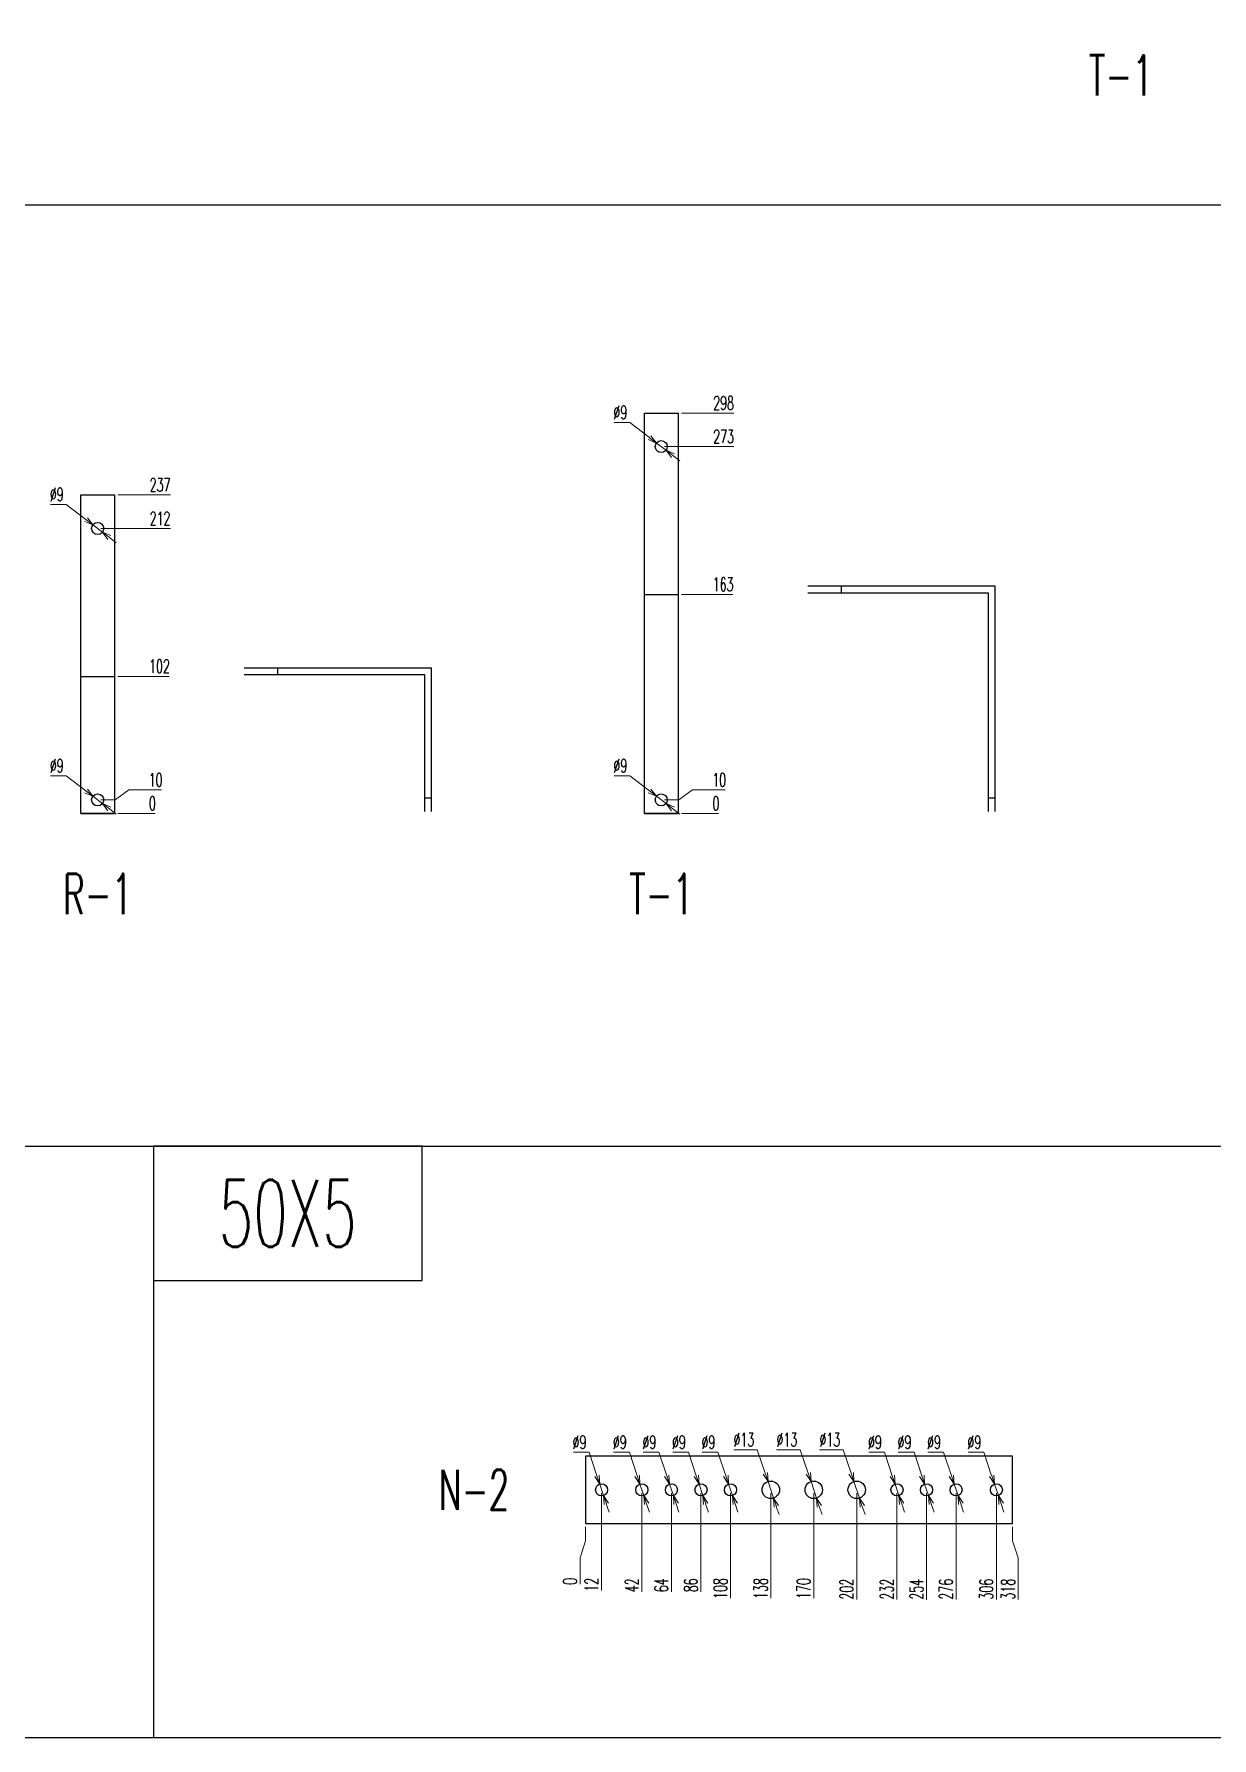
# Model space of a CAD drawing. Header units: millimetres. Extents: x -33730 to 17150, y -76829 to -27437.
# Drawn here: x -6613 to -5736, y -30463 to -29194 of the extents above; entities that cross this region are included whole.
import ezdxf
from ezdxf.enums import TextEntityAlignment as Align

# ---------------------------------------------------------------- set-up
doc = ezdxf.new("R2010")
doc.units = ezdxf.units.MM
doc.header["$LTSCALE"] = 3
doc.layers.add('@.TEXT', color=7, linetype='Continuous')
doc.layers.add('@.VISIBLE', color=7, linetype='Continuous')
doc.styles.add('Ann_w01', font='romans.shx', dxfattribs={"width": 0.6, "bigfont": 'chineset.shx'})
doc.styles.add('Arial', font='arial.ttf')
doc.dimstyles.new('Dim 01_SC05', dxfattribs={"dimscale": 5, "dimtxt": 2, "dimasz": 1.3, "dimexe": 0.5, "dimexo": 0.5, "dimgap": 0.5, "dimtad": 1, "dimtoh": 1, "dimdec": 1, "dimzin": 12, "dimdsep": 46, "dimtxsty": 'Ann_w01', "dimblk": 'OPEN30', "dimcen": 1.5, "dimclrd": 6, "dimclre": 6, "dimclrt": 3, "dimadec": 1, "dimazin": 3, "dimtm": 1e-09, "dimtfac": 1, "dimtdec": 1, "dimtmove": 0, "dimatfit": 3, "dimldrblk": 'OPEN30', "dimfxl": 1, "dimtolj": 1, "dimlwd": 20, "dimlwe": 20, "dimarcsym": 0})

# ---------------------------------------------------------------- blocks, each defined once
blk = doc.blocks.new('KHUNG BAN VE (Made by Tung)')
at = {"layer": '@.VISIBLE', "color": 8}
blk.add_lwpolyline([(0, 0), (297, 0), (297, 210), (0, 210)], close=True, dxfattribs=at)
at = {"layer": '@.TEXT', "color": 1, "style": 'Arial'}
for tag, height, p in [('DESIGNER_NAME', 2, (38, 15.5)), ('PROJECT_CODE', 2, (258.5, 15.5)), ('SCALE', 2, (289, 15.5)), ('APPROVED_NAME', 2, (38, 10.5)), ('CUSTOMER_NAME', 2, (258.5, 10.5)), ('PAGE', 2, (289, 10.5)), ('DRAWING_NAME', 4, (173, 8)), ('TOTAL', 2, (289, 5.5))]:
    blk.add_attdef(tag, text='', height=height, dxfattribs=at).set_placement(p, align=Align.MIDDLE_CENTER)
blk = doc.blocks.new('*D359')
at = {"layer": '@.VISIBLE', "color": 6, "lineweight": 20, "transparency": 16777216}
blk.add_line((-6551, -29774.4), (-6523.2, -29774.4), dxfattribs=at)
at = {"layer": 'Defpoints', "color": 0, "transparency": 16777216}
for p in [(-6566, -29774.4), (-6553.5, -29774.4), (-6529.7, -29774.4)]:
    blk.add_point(p, dxfattribs=at)
at = {"layer": '@.VISIBLE', "color": 3, "transparency": 16777216, "insert": (-6525.2, -29766.9), "char_height": 10, "attachment_point": 5, "style": 'Ann_w01'}
blk.add_mtext('\\A1;0', dxfattribs=at)
blk = doc.blocks.new('_Open30')
at = {"color": 0, "linetype": 'ByBlock', "lineweight": -2}
for p, q in [((-1, 0.27), (0, 0)), ((0, 0), (-1, -0.27)), ((0, 0), (-1, 0))]:
    blk.add_line(p, q, dxfattribs=at)
blk = doc.blocks.new('*D360')
at = {"layer": '@.VISIBLE', "color": 6, "lineweight": 20, "transparency": 16777216}
for p, q in [((-6563.5, -29764.4), (-6553, -29764.4)), ((-6553, -29764.4), (-6542.7, -29757)), ((-6542.7, -29757), (-6518.3, -29757))]:
    blk.add_line(p, q, dxfattribs=at)
at = {"layer": 'Defpoints', "color": 0, "transparency": 16777216}
for p in [(-6566, -29764.4), (-6529.7, -29757), (-6566, -29774.4)]:
    blk.add_point(p, dxfattribs=at)
at = {"layer": '@.VISIBLE', "color": 3, "transparency": 16777216, "insert": (-6522.8, -29749.5), "char_height": 10, "attachment_point": 5, "style": 'Ann_w01'}
blk.add_mtext('\\A1;10', dxfattribs=at)
blk = doc.blocks.new('*D361')
at = {"layer": '@.VISIBLE', "color": 6, "lineweight": 20, "transparency": 16777216}
blk.add_line((-6551, -29672.4), (-6512.6, -29672.4), dxfattribs=at)
at = {"layer": 'Defpoints', "color": 0, "transparency": 16777216}
for p in [(-6553.5, -29672.4), (-6529.7, -29672.4), (-6566, -29774.4)]:
    blk.add_point(p, dxfattribs=at)
at = {"layer": '@.VISIBLE', "color": 3, "transparency": 16777216, "insert": (-6519.9, -29664.9), "char_height": 10, "attachment_point": 5, "style": 'Ann_w01'}
blk.add_mtext('\\A1;102', dxfattribs=at)
blk = doc.blocks.new('*D362')
at = {"layer": '@.VISIBLE', "color": 6, "lineweight": 20, "transparency": 16777216}
blk.add_line((-6563.5, -29562.4), (-6511.8, -29562.4), dxfattribs=at)
at = {"layer": 'Defpoints', "color": 0, "transparency": 16777216}
for p in [(-6566, -29562.4), (-6529.7, -29562.4), (-6566, -29774.4)]:
    blk.add_point(p, dxfattribs=at)
at = {"layer": '@.VISIBLE', "color": 3, "transparency": 16777216, "insert": (-6519.5, -29554.9), "char_height": 10, "attachment_point": 5, "style": 'Ann_w01'}
blk.add_mtext('\\A1;212', dxfattribs=at)
blk = doc.blocks.new('*D363')
at = {"layer": '@.VISIBLE', "color": 6, "lineweight": 20, "transparency": 16777216}
blk.add_line((-6551, -29537.4), (-6511.8, -29537.4), dxfattribs=at)
at = {"layer": 'Defpoints', "color": 0, "transparency": 16777216}
for p in [(-6553.5, -29537.4), (-6529.7, -29537.4), (-6566, -29774.4)]:
    blk.add_point(p, dxfattribs=at)
at = {"layer": '@.VISIBLE', "color": 3, "transparency": 16777216, "insert": (-6519.5, -29529.9), "char_height": 10, "attachment_point": 5, "style": 'Ann_w01'}
blk.add_mtext('\\A1;237', dxfattribs=at)
blk = doc.blocks.new('*D364')
at = {"layer": '@.VISIBLE', "color": 6, "lineweight": 20, "transparency": 16777216}
for p, q in [((-6601, -29746.4), (-6589.4, -29746.4)), ((-6589.4, -29746.4), (-6574.7, -29757.7)), ((-6562.4, -29767.1), (-6569.5, -29761.7)), ((-6557.2, -29771.1), (-6552.1, -29775))]:
    blk.add_line(p, q, dxfattribs=at)
at = {"layer": 'Defpoints', "color": 0, "transparency": 16777216}
for p in [(-6569.5, -29761.7), (-6562.4, -29767.1)]:
    blk.add_point(p, dxfattribs=at)
at = {"layer": '@.VISIBLE', "color": 6, "lineweight": 20, "transparency": 16777216, "xscale": 6.5, "yscale": 6.5, "zscale": 6.5}
for p, rotation in [((-6569.5, -29761.7), 322.5227353005909), ((-6562.4, -29767.1), 142.5227353005909)]:
    blk.add_blockref('_Open30', p, dxfattribs=dict(at, rotation=rotation))
at = {"layer": '@.VISIBLE', "color": 3, "transparency": 16777216, "insert": (-6596.4, -29738.9), "char_height": 10, "attachment_point": 5, "style": 'Ann_w01'}
blk.add_mtext('\\A1;∅9', dxfattribs=at)
blk = doc.blocks.new('*D365')
at = {"layer": '@.VISIBLE', "color": 6, "lineweight": 20, "transparency": 16777216}
for p, q in [((-6601, -29544.4), (-6589.4, -29544.4)), ((-6589.4, -29544.4), (-6574.7, -29555.7)), ((-6562.4, -29565.1), (-6569.5, -29559.7)), ((-6557.2, -29569.1), (-6552.1, -29573))]:
    blk.add_line(p, q, dxfattribs=at)
at = {"layer": 'Defpoints', "color": 0, "transparency": 16777216}
for p in [(-6569.5, -29559.7), (-6562.4, -29565.1)]:
    blk.add_point(p, dxfattribs=at)
at = {"layer": '@.VISIBLE', "color": 6, "lineweight": 20, "transparency": 16777216, "xscale": 6.5, "yscale": 6.5, "zscale": 6.5}
for p, rotation in [((-6569.5, -29559.7), 322.5227353005654), ((-6562.4, -29565.1), 142.5227353005654)]:
    blk.add_blockref('_Open30', p, dxfattribs=dict(at, rotation=rotation))
at = {"layer": '@.VISIBLE', "color": 3, "transparency": 16777216, "insert": (-6596.4, -29536.9), "char_height": 10, "attachment_point": 5, "style": 'Ann_w01'}
blk.add_mtext('\\A1;∅9', dxfattribs=at)
blk = doc.blocks.new('*D374')
at = {"layer": '@.VISIBLE', "color": 6, "lineweight": 20, "transparency": 16777216}
blk.add_line((-6131.2, -29774.4), (-6103.5, -29774.4), dxfattribs=at)
at = {"layer": 'Defpoints', "color": 0, "transparency": 16777216}
for p in [(-6146.2, -29774.4), (-6133.7, -29774.4), (-6110, -29774.4)]:
    blk.add_point(p, dxfattribs=at)
at = {"layer": '@.VISIBLE', "color": 3, "transparency": 16777216, "insert": (-6105.5, -29766.9), "char_height": 10, "attachment_point": 5, "style": 'Ann_w01'}
blk.add_mtext('\\A1;0', dxfattribs=at)
blk = doc.blocks.new('*D375')
at = {"layer": '@.VISIBLE', "color": 6, "lineweight": 20, "transparency": 16777216}
for p, q in [((-6143.7, -29764.4), (-6133.2, -29764.4)), ((-6133.2, -29764.4), (-6123, -29757)), ((-6123, -29757), (-6098.6, -29757))]:
    blk.add_line(p, q, dxfattribs=at)
at = {"layer": 'Defpoints', "color": 0, "transparency": 16777216}
for p in [(-6146.2, -29764.4), (-6110, -29757), (-6146.2, -29774.4)]:
    blk.add_point(p, dxfattribs=at)
at = {"layer": '@.VISIBLE', "color": 3, "transparency": 16777216, "insert": (-6103.1, -29749.5), "char_height": 10, "attachment_point": 5, "style": 'Ann_w01'}
blk.add_mtext('\\A1;10', dxfattribs=at)
blk = doc.blocks.new('*D376')
at = {"layer": '@.VISIBLE', "color": 6, "lineweight": 20, "transparency": 16777216}
blk.add_line((-6131.2, -29611.4), (-6092.9, -29611.4), dxfattribs=at)
at = {"layer": 'Defpoints', "color": 0, "transparency": 16777216}
for p in [(-6133.7, -29611.4), (-6110, -29611.4), (-6146.2, -29774.4)]:
    blk.add_point(p, dxfattribs=at)
at = {"layer": '@.VISIBLE', "color": 3, "transparency": 16777216, "insert": (-6100.2, -29603.9), "char_height": 10, "attachment_point": 5, "style": 'Ann_w01'}
blk.add_mtext('\\A1;163', dxfattribs=at)
blk = doc.blocks.new('*D367')
at = {"layer": '@.VISIBLE', "color": 6, "lineweight": 20, "transparency": 16777216}
blk.add_line((-6143.7, -29501.4), (-6092.1, -29501.4), dxfattribs=at)
at = {"layer": 'Defpoints', "color": 0, "transparency": 16777216}
for p in [(-6146.2, -29501.4), (-6110, -29501.4), (-6146.2, -29774.4)]:
    blk.add_point(p, dxfattribs=at)
at = {"layer": '@.VISIBLE', "color": 3, "transparency": 16777216, "insert": (-6099.8, -29493.9), "char_height": 10, "attachment_point": 5, "style": 'Ann_w01'}
blk.add_mtext('\\A1;273', dxfattribs=at)
blk = doc.blocks.new('*D368')
at = {"layer": '@.VISIBLE', "color": 6, "lineweight": 20, "transparency": 16777216}
blk.add_line((-6131.2, -29476.4), (-6092.1, -29476.4), dxfattribs=at)
at = {"layer": 'Defpoints', "color": 0, "transparency": 16777216}
for p in [(-6133.7, -29476.4), (-6110, -29476.4), (-6146.2, -29774.4)]:
    blk.add_point(p, dxfattribs=at)
at = {"layer": '@.VISIBLE', "color": 3, "transparency": 16777216, "insert": (-6099.8, -29468.9), "char_height": 10, "attachment_point": 5, "style": 'Ann_w01'}
blk.add_mtext('\\A1;298', dxfattribs=at)
blk = doc.blocks.new('*D369')
at = {"layer": '@.VISIBLE', "color": 6, "lineweight": 20, "transparency": 16777216}
for p, q in [((-6181.3, -29746.4), (-6169.6, -29746.4)), ((-6169.6, -29746.4), (-6155, -29757.7)), ((-6142.7, -29767.1), (-6149.8, -29761.7)), ((-6137.5, -29771.1), (-6132.4, -29775))]:
    blk.add_line(p, q, dxfattribs=at)
at = {"layer": 'Defpoints', "color": 0, "transparency": 16777216}
for p in [(-6149.8, -29761.7), (-6142.7, -29767.1)]:
    blk.add_point(p, dxfattribs=at)
at = {"layer": '@.VISIBLE', "color": 6, "lineweight": 20, "transparency": 16777216, "xscale": 6.5, "yscale": 6.5, "zscale": 6.5}
for p, rotation in [((-6149.8, -29761.7), 322.5227353004836), ((-6142.7, -29767.1), 142.5227353004836)]:
    blk.add_blockref('_Open30', p, dxfattribs=dict(at, rotation=rotation))
at = {"layer": '@.VISIBLE', "color": 3, "transparency": 16777216, "insert": (-6176.7, -29738.9), "char_height": 10, "attachment_point": 5, "style": 'Ann_w01'}
blk.add_mtext('\\A1;∅9', dxfattribs=at)
blk = doc.blocks.new('*D370')
at = {"layer": '@.VISIBLE', "color": 6, "lineweight": 20, "transparency": 16777216}
for p, q in [((-6181.3, -29483.4), (-6169.6, -29483.4)), ((-6169.6, -29483.4), (-6155, -29494.7)), ((-6142.7, -29504.1), (-6149.8, -29498.7)), ((-6137.5, -29508.1), (-6132.4, -29512))]:
    blk.add_line(p, q, dxfattribs=at)
at = {"layer": 'Defpoints', "color": 0, "transparency": 16777216}
for p in [(-6149.8, -29498.7), (-6142.7, -29504.1)]:
    blk.add_point(p, dxfattribs=at)
at = {"layer": '@.VISIBLE', "color": 6, "lineweight": 20, "transparency": 16777216, "xscale": 6.5, "yscale": 6.5, "zscale": 6.5}
for p, rotation in [((-6149.8, -29498.7), 322.5227353004848), ((-6142.7, -29504.1), 142.5227353004849)]:
    blk.add_blockref('_Open30', p, dxfattribs=dict(at, rotation=rotation))
at = {"layer": '@.VISIBLE', "color": 3, "transparency": 16777216, "insert": (-6176.7, -29475.9), "char_height": 10, "attachment_point": 5, "style": 'Ann_w01'}
blk.add_mtext('\\A1;∅9', dxfattribs=at)
blk = doc.blocks.new('*D2125')
at = {"layer": '@.VISIBLE', "color": 6, "lineweight": 20, "transparency": 16777216}
for p, q in [((-6202.7, -30305.5), (-6202.7, -30316)), ((-6202.7, -30316), (-6206.7, -30328.6)), ((-6206.7, -30328.6), (-6206.7, -30348.1))]:
    blk.add_line(p, q, dxfattribs=at)
at = {"layer": 'Defpoints', "color": 0, "transparency": 16777216}
for p in [(-6202.7, -30278), (-6202.7, -30303), (-6206.7, -30341.6)]:
    blk.add_point(p, dxfattribs=at)
at = {"layer": '@.VISIBLE', "color": 3, "transparency": 16777216, "insert": (-6214.2, -30346.1), "char_height": 10, "attachment_point": 5, "rotation": 90, "style": 'Ann_w01'}
blk.add_mtext('\\A1;0', dxfattribs=at)
blk = doc.blocks.new('*D2126')
at = {"layer": '@.VISIBLE', "color": 6, "lineweight": 20, "transparency": 16777216}
blk.add_line((-6190.7, -30280.5), (-6190.7, -30353), dxfattribs=at)
at = {"layer": 'Defpoints', "color": 0, "transparency": 16777216}
for p in [(-6202.7, -30278), (-6190.7, -30278), (-6190.7, -30341.6)]:
    blk.add_point(p, dxfattribs=at)
at = {"layer": '@.VISIBLE', "color": 3, "transparency": 16777216, "insert": (-6198.2, -30348.6), "char_height": 10, "attachment_point": 5, "rotation": 90, "style": 'Ann_w01'}
blk.add_mtext('\\A1;12', dxfattribs=at)
blk = doc.blocks.new('*D2127')
at = {"layer": '@.VISIBLE', "color": 6, "lineweight": 20, "transparency": 16777216}
blk.add_line((-6160.7, -30280.5), (-6160.7, -30353.9), dxfattribs=at)
at = {"layer": 'Defpoints', "color": 0, "transparency": 16777216}
for p in [(-6202.7, -30278), (-6160.7, -30278), (-6160.7, -30341.6)]:
    blk.add_point(p, dxfattribs=at)
at = {"layer": '@.VISIBLE', "color": 3, "transparency": 16777216, "insert": (-6168.2, -30349), "char_height": 10, "attachment_point": 5, "rotation": 90, "style": 'Ann_w01'}
blk.add_mtext('\\A1;42', dxfattribs=at)
blk = doc.blocks.new('*D2128')
at = {"layer": '@.VISIBLE', "color": 6, "lineweight": 20, "transparency": 16777216}
blk.add_line((-6138.7, -30280.5), (-6138.7, -30353.9), dxfattribs=at)
at = {"layer": 'Defpoints', "color": 0, "transparency": 16777216}
for p in [(-6202.7, -30278), (-6138.7, -30278), (-6138.7, -30341.6)]:
    blk.add_point(p, dxfattribs=at)
at = {"layer": '@.VISIBLE', "color": 3, "transparency": 16777216, "insert": (-6146.2, -30349), "char_height": 10, "attachment_point": 5, "rotation": 90, "style": 'Ann_w01'}
blk.add_mtext('\\A1;64', dxfattribs=at)
blk = doc.blocks.new('*D2129')
at = {"layer": '@.VISIBLE', "color": 6, "lineweight": 20, "transparency": 16777216}
blk.add_line((-6116.7, -30280.5), (-6116.7, -30353.9), dxfattribs=at)
at = {"layer": 'Defpoints', "color": 0, "transparency": 16777216}
for p in [(-6202.7, -30278), (-6116.7, -30278), (-6116.7, -30341.6)]:
    blk.add_point(p, dxfattribs=at)
at = {"layer": '@.VISIBLE', "color": 3, "transparency": 16777216, "insert": (-6124.2, -30349), "char_height": 10, "attachment_point": 5, "rotation": 90, "style": 'Ann_w01'}
blk.add_mtext('\\A1;86', dxfattribs=at)
blk = doc.blocks.new('*D2130')
at = {"layer": '@.VISIBLE', "color": 6, "lineweight": 20, "transparency": 16777216}
blk.add_line((-6094.7, -30280.5), (-6094.7, -30358.7), dxfattribs=at)
at = {"layer": 'Defpoints', "color": 0, "transparency": 16777216}
for p in [(-6202.7, -30278), (-6094.7, -30278), (-6094.7, -30341.6)]:
    blk.add_point(p, dxfattribs=at)
at = {"layer": '@.VISIBLE', "color": 3, "transparency": 16777216, "insert": (-6102.2, -30351.4), "char_height": 10, "attachment_point": 5, "rotation": 90, "style": 'Ann_w01'}
blk.add_mtext('\\A1;108', dxfattribs=at)
blk = doc.blocks.new('*D2131')
at = {"layer": '@.VISIBLE', "color": 6, "lineweight": 20, "transparency": 16777216}
blk.add_line((-6064.7, -30280.5), (-6064.7, -30358.7), dxfattribs=at)
at = {"layer": 'Defpoints', "color": 0, "transparency": 16777216}
for p in [(-6202.7, -30278), (-6064.7, -30278), (-6064.7, -30341.6)]:
    blk.add_point(p, dxfattribs=at)
at = {"layer": '@.VISIBLE', "color": 3, "transparency": 16777216, "insert": (-6072.2, -30351.4), "char_height": 10, "attachment_point": 5, "rotation": 90, "style": 'Ann_w01'}
blk.add_mtext('\\A1;138', dxfattribs=at)
blk = doc.blocks.new('*D2132')
at = {"layer": '@.VISIBLE', "color": 6, "lineweight": 20, "transparency": 16777216}
blk.add_line((-6032.7, -30280.5), (-6032.7, -30358.7), dxfattribs=at)
at = {"layer": 'Defpoints', "color": 0, "transparency": 16777216}
for p in [(-6202.7, -30278), (-6032.7, -30278), (-6032.7, -30341.6)]:
    blk.add_point(p, dxfattribs=at)
at = {"layer": '@.VISIBLE', "color": 3, "transparency": 16777216, "insert": (-6040.2, -30351.4), "char_height": 10, "attachment_point": 5, "rotation": 90, "style": 'Ann_w01'}
blk.add_mtext('\\A1;170', dxfattribs=at)
blk = doc.blocks.new('*D2133')
at = {"layer": '@.VISIBLE', "color": 6, "lineweight": 20, "transparency": 16777216}
blk.add_line((-6000.7, -30280.5), (-6000.7, -30359.6), dxfattribs=at)
at = {"layer": 'Defpoints', "color": 0, "transparency": 16777216}
for p in [(-6202.7, -30278), (-6000.7, -30278), (-6000.7, -30341.6)]:
    blk.add_point(p, dxfattribs=at)
at = {"layer": '@.VISIBLE', "color": 3, "transparency": 16777216, "insert": (-6008.2, -30351.9), "char_height": 10, "attachment_point": 5, "rotation": 90, "style": 'Ann_w01'}
blk.add_mtext('\\A1;202', dxfattribs=at)
blk = doc.blocks.new('*D2134')
at = {"layer": '@.VISIBLE', "color": 6, "lineweight": 20, "transparency": 16777216}
blk.add_line((-5970.7, -30280.5), (-5970.7, -30359.6), dxfattribs=at)
at = {"layer": 'Defpoints', "color": 0, "transparency": 16777216}
for p in [(-6202.7, -30278), (-5970.7, -30278), (-5970.7, -30341.6)]:
    blk.add_point(p, dxfattribs=at)
at = {"layer": '@.VISIBLE', "color": 3, "transparency": 16777216, "insert": (-5978.2, -30351.9), "char_height": 10, "attachment_point": 5, "rotation": 90, "style": 'Ann_w01'}
blk.add_mtext('\\A1;232', dxfattribs=at)
blk = doc.blocks.new('*D2135')
at = {"layer": '@.VISIBLE', "color": 6, "lineweight": 20, "transparency": 16777216}
blk.add_line((-5948.7, -30280.5), (-5948.7, -30359.9), dxfattribs=at)
at = {"layer": 'Defpoints', "color": 0, "transparency": 16777216}
for p in [(-6202.7, -30278), (-5948.7, -30278), (-5948.7, -30341.6)]:
    blk.add_point(p, dxfattribs=at)
at = {"layer": '@.VISIBLE', "color": 3, "transparency": 16777216, "insert": (-5956.2, -30352), "char_height": 10, "attachment_point": 5, "rotation": 90, "style": 'Ann_w01'}
blk.add_mtext('\\A1;254', dxfattribs=at)
blk = doc.blocks.new('*D2136')
at = {"layer": '@.VISIBLE', "color": 6, "lineweight": 20, "transparency": 16777216}
blk.add_line((-5926.7, -30280.5), (-5926.7, -30359.6), dxfattribs=at)
at = {"layer": 'Defpoints', "color": 0, "transparency": 16777216}
for p in [(-6202.7, -30278), (-5926.7, -30278), (-5926.7, -30341.6)]:
    blk.add_point(p, dxfattribs=at)
at = {"layer": '@.VISIBLE', "color": 3, "transparency": 16777216, "insert": (-5934.2, -30351.9), "char_height": 10, "attachment_point": 5, "rotation": 90, "style": 'Ann_w01'}
blk.add_mtext('\\A1;276', dxfattribs=at)
blk = doc.blocks.new('*D2137')
at = {"layer": '@.VISIBLE', "color": 6, "lineweight": 20, "transparency": 16777216}
blk.add_line((-5896.7, -30280.5), (-5896.7, -30359.6), dxfattribs=at)
at = {"layer": 'Defpoints', "color": 0, "transparency": 16777216}
for p in [(-6202.7, -30278), (-5896.7, -30278), (-5896.7, -30341.6)]:
    blk.add_point(p, dxfattribs=at)
at = {"layer": '@.VISIBLE', "color": 3, "transparency": 16777216, "insert": (-5904.2, -30351.9), "char_height": 10, "attachment_point": 5, "rotation": 90, "style": 'Ann_w01'}
blk.add_mtext('\\A1;306', dxfattribs=at)
blk = doc.blocks.new('*D2138')
at = {"layer": '@.VISIBLE', "color": 6, "lineweight": 20, "transparency": 16777216}
for p, q in [((-5884.7, -30305.5), (-5884.7, -30316)), ((-5884.7, -30316), (-5880.5, -30328.6)), ((-5880.5, -30328.6), (-5880.5, -30359.6))]:
    blk.add_line(p, q, dxfattribs=at)
at = {"layer": 'Defpoints', "color": 0, "transparency": 16777216}
for p in [(-6202.7, -30278), (-5884.7, -30303), (-5880.5, -30341.6)]:
    blk.add_point(p, dxfattribs=at)
at = {"layer": '@.VISIBLE', "color": 3, "transparency": 16777216, "insert": (-5888, -30351.9), "char_height": 10, "attachment_point": 5, "rotation": 90, "style": 'Ann_w01'}
blk.add_mtext('\\A1;318', dxfattribs=at)
blk = doc.blocks.new('*D2139')
at = {"layer": '@.VISIBLE', "color": 6, "lineweight": 20, "transparency": 16777216}
for p, q in [((-5947.7, -30250), (-5936, -30250)), ((-5936, -30250), (-5930.2, -30267.5)), ((-5925.2, -30282.2), (-5928.1, -30273.7)), ((-5923.2, -30288.4), (-5921.1, -30294.5))]:
    blk.add_line(p, q, dxfattribs=at)
at = {"layer": 'Defpoints', "color": 0, "transparency": 16777216}
for p in [(-5928.1, -30273.7), (-5925.2, -30282.2)]:
    blk.add_point(p, dxfattribs=at)
at = {"layer": '@.VISIBLE', "color": 6, "lineweight": 20, "transparency": 16777216, "xscale": 6.5, "yscale": 6.5, "zscale": 6.5}
for p, rotation in [((-5928.1, -30273.7), 288.4959965251847), ((-5925.2, -30282.2), 108.4959965251847)]:
    blk.add_blockref('_Open30', p, dxfattribs=dict(at, rotation=rotation))
at = {"layer": '@.VISIBLE', "color": 3, "transparency": 16777216, "insert": (-5943.1, -30242.5), "char_height": 10, "attachment_point": 5, "style": 'Ann_w01'}
blk.add_mtext('\\A1;∅9', dxfattribs=at)
blk = doc.blocks.new('*D2140')
at = {"layer": '@.VISIBLE', "color": 6, "lineweight": 20, "transparency": 16777216}
for p, q in [((-5969.7, -30250), (-5958, -30250)), ((-5958, -30250), (-5952.2, -30267.5)), ((-5947.2, -30282.2), (-5950.1, -30273.7)), ((-5945.2, -30288.4), (-5943.1, -30294.5))]:
    blk.add_line(p, q, dxfattribs=at)
at = {"layer": 'Defpoints', "color": 0, "transparency": 16777216}
for p in [(-5950.1, -30273.7), (-5947.2, -30282.2)]:
    blk.add_point(p, dxfattribs=at)
at = {"layer": '@.VISIBLE', "color": 6, "lineweight": 20, "transparency": 16777216, "xscale": 6.5, "yscale": 6.5, "zscale": 6.5}
for p, rotation in [((-5950.1, -30273.7), 288.4959965253166), ((-5947.2, -30282.2), 108.4959965253166)]:
    blk.add_blockref('_Open30', p, dxfattribs=dict(at, rotation=rotation))
at = {"layer": '@.VISIBLE', "color": 3, "transparency": 16777216, "insert": (-5965.1, -30242.5), "char_height": 10, "attachment_point": 5, "style": 'Ann_w01'}
blk.add_mtext('\\A1;∅9', dxfattribs=at)
blk = doc.blocks.new('*D2141')
at = {"layer": '@.VISIBLE', "color": 6, "lineweight": 20, "transparency": 16777216}
for p, q in [((-5991.7, -30250), (-5980, -30250)), ((-5980, -30250), (-5974.2, -30267.5)), ((-5969.2, -30282.2), (-5972.1, -30273.7)), ((-5967.2, -30288.4), (-5965.1, -30294.5))]:
    blk.add_line(p, q, dxfattribs=at)
at = {"layer": 'Defpoints', "color": 0, "transparency": 16777216}
for p in [(-5972.1, -30273.7), (-5969.2, -30282.2)]:
    blk.add_point(p, dxfattribs=at)
at = {"layer": '@.VISIBLE', "color": 6, "lineweight": 20, "transparency": 16777216, "xscale": 6.5, "yscale": 6.5, "zscale": 6.5}
for p, rotation in [((-5972.1, -30273.7), 288.4959965251369), ((-5969.2, -30282.2), 108.495996525137)]:
    blk.add_blockref('_Open30', p, dxfattribs=dict(at, rotation=rotation))
at = {"layer": '@.VISIBLE', "color": 3, "transparency": 16777216, "insert": (-5987.1, -30242.5), "char_height": 10, "attachment_point": 5, "style": 'Ann_w01'}
blk.add_mtext('\\A1;∅9', dxfattribs=at)
blk = doc.blocks.new('*D2142')
at = {"layer": '@.VISIBLE', "color": 6, "lineweight": 20, "transparency": 16777216}
for p, q in [((-6115.7, -30250), (-6104, -30250)), ((-6104, -30250), (-6098.2, -30267.5)), ((-6093.2, -30282.2), (-6096.1, -30273.7)), ((-6091.2, -30288.4), (-6089.1, -30294.5))]:
    blk.add_line(p, q, dxfattribs=at)
at = {"layer": 'Defpoints', "color": 0, "transparency": 16777216}
for p in [(-6096.1, -30273.7), (-6093.2, -30282.2)]:
    blk.add_point(p, dxfattribs=at)
at = {"layer": '@.VISIBLE', "color": 6, "lineweight": 20, "transparency": 16777216, "xscale": 6.5, "yscale": 6.5, "zscale": 6.5}
for p, rotation in [((-6096.1, -30273.7), 288.4959965251809), ((-6093.2, -30282.2), 108.4959965251809)]:
    blk.add_blockref('_Open30', p, dxfattribs=dict(at, rotation=rotation))
at = {"layer": '@.VISIBLE', "color": 3, "transparency": 16777216, "insert": (-6111.1, -30242.5), "char_height": 10, "attachment_point": 5, "style": 'Ann_w01'}
blk.add_mtext('\\A1;∅9', dxfattribs=at)
blk = doc.blocks.new('*D2143')
at = {"layer": '@.VISIBLE', "color": 6, "lineweight": 20, "transparency": 16777216}
for p, q in [((-6137.7, -30250), (-6126, -30250)), ((-6126, -30250), (-6120.2, -30267.5)), ((-6115.2, -30282.2), (-6118.1, -30273.7)), ((-6113.2, -30288.4), (-6111.1, -30294.5))]:
    blk.add_line(p, q, dxfattribs=at)
at = {"layer": 'Defpoints', "color": 0, "transparency": 16777216}
for p in [(-6118.1, -30273.7), (-6115.2, -30282.2)]:
    blk.add_point(p, dxfattribs=at)
at = {"layer": '@.VISIBLE', "color": 6, "lineweight": 20, "transparency": 16777216, "xscale": 6.5, "yscale": 6.5, "zscale": 6.5}
for p, rotation in [((-6118.1, -30273.7), 288.495996525181), ((-6115.2, -30282.2), 108.495996525181)]:
    blk.add_blockref('_Open30', p, dxfattribs=dict(at, rotation=rotation))
at = {"layer": '@.VISIBLE', "color": 3, "transparency": 16777216, "insert": (-6133.1, -30242.5), "char_height": 10, "attachment_point": 5, "style": 'Ann_w01'}
blk.add_mtext('\\A1;∅9', dxfattribs=at)
blk = doc.blocks.new('*D2117')
at = {"layer": '@.VISIBLE', "color": 6, "lineweight": 20, "transparency": 16777216}
for p, q in [((-6159.7, -30250), (-6148, -30250)), ((-6148, -30250), (-6142.2, -30267.5)), ((-6137.2, -30282.2), (-6140.1, -30273.7)), ((-6135.2, -30288.4), (-6133.1, -30294.5))]:
    blk.add_line(p, q, dxfattribs=at)
at = {"layer": 'Defpoints', "color": 0, "transparency": 16777216}
for p in [(-6140.1, -30273.7), (-6137.2, -30282.2)]:
    blk.add_point(p, dxfattribs=at)
at = {"layer": '@.VISIBLE', "color": 6, "lineweight": 20, "transparency": 16777216, "xscale": 6.5, "yscale": 6.5, "zscale": 6.5}
for p, rotation in [((-6140.1, -30273.7), 288.4959965252617), ((-6137.2, -30282.2), 108.4959965252617)]:
    blk.add_blockref('_Open30', p, dxfattribs=dict(at, rotation=rotation))
at = {"layer": '@.VISIBLE', "color": 3, "transparency": 16777216, "insert": (-6155.1, -30242.5), "char_height": 10, "attachment_point": 5, "style": 'Ann_w01'}
blk.add_mtext('\\A1;∅9', dxfattribs=at)
blk = doc.blocks.new('*D2118')
at = {"layer": '@.VISIBLE', "color": 6, "lineweight": 20, "transparency": 16777216}
for p, q in [((-6181.7, -30250), (-6170, -30250)), ((-6170, -30250), (-6164.2, -30267.5)), ((-6159.2, -30282.2), (-6162.1, -30273.7)), ((-6157.2, -30288.4), (-6155.1, -30294.5))]:
    blk.add_line(p, q, dxfattribs=at)
at = {"layer": 'Defpoints', "color": 0, "transparency": 16777216}
for p in [(-6162.1, -30273.7), (-6159.2, -30282.2)]:
    blk.add_point(p, dxfattribs=at)
at = {"layer": '@.VISIBLE', "color": 6, "lineweight": 20, "transparency": 16777216, "xscale": 6.5, "yscale": 6.5, "zscale": 6.5}
for p, rotation in [((-6162.1, -30273.7), 288.495996525236), ((-6159.2, -30282.2), 108.4959965252359)]:
    blk.add_blockref('_Open30', p, dxfattribs=dict(at, rotation=rotation))
at = {"layer": '@.VISIBLE', "color": 3, "transparency": 16777216, "insert": (-6177.1, -30242.5), "char_height": 10, "attachment_point": 5, "style": 'Ann_w01'}
blk.add_mtext('\\A1;∅9', dxfattribs=at)
blk = doc.blocks.new('*D2119')
at = {"layer": '@.VISIBLE', "color": 6, "lineweight": 20, "transparency": 16777216}
for p, q in [((-5917.7, -30250), (-5906, -30250)), ((-5906, -30250), (-5900.2, -30267.5)), ((-5895.2, -30282.2), (-5898.1, -30273.7)), ((-5893.2, -30288.4), (-5891.1, -30294.5))]:
    blk.add_line(p, q, dxfattribs=at)
at = {"layer": 'Defpoints', "color": 0, "transparency": 16777216}
for p in [(-5898.1, -30273.7), (-5895.2, -30282.2)]:
    blk.add_point(p, dxfattribs=at)
at = {"layer": '@.VISIBLE', "color": 6, "lineweight": 20, "transparency": 16777216, "xscale": 6.5, "yscale": 6.5, "zscale": 6.5}
for p, rotation in [((-5898.1, -30273.7), 288.4959965252944), ((-5895.2, -30282.2), 108.4959965252944)]:
    blk.add_blockref('_Open30', p, dxfattribs=dict(at, rotation=rotation))
at = {"layer": '@.VISIBLE', "color": 3, "transparency": 16777216, "insert": (-5913.1, -30242.5), "char_height": 10, "attachment_point": 5, "style": 'Ann_w01'}
blk.add_mtext('\\A1;∅9', dxfattribs=at)
blk = doc.blocks.new('*D2120')
at = {"layer": '@.VISIBLE', "color": 6, "lineweight": 20, "transparency": 16777216}
for p, q in [((-6028.3, -30248.1), (-6010.7, -30248.1)), ((-6010.7, -30248.1), (-6004.8, -30265.6)), ((-5998.6, -30284.1), (-6002.7, -30271.8)), ((-5996.6, -30290.3), (-5994.5, -30296.4))]:
    blk.add_line(p, q, dxfattribs=at)
at = {"layer": 'Defpoints', "color": 0, "transparency": 16777216}
for p in [(-6002.7, -30271.8), (-5998.6, -30284.1)]:
    blk.add_point(p, dxfattribs=at)
at = {"layer": '@.VISIBLE', "color": 6, "lineweight": 20, "transparency": 16777216, "xscale": 6.5, "yscale": 6.5, "zscale": 6.5}
for p, rotation in [((-6002.7, -30271.8), 288.4959965252473), ((-5998.6, -30284.1), 108.4959965252473)]:
    blk.add_blockref('_Open30', p, dxfattribs=dict(at, rotation=rotation))
at = {"layer": '@.VISIBLE', "color": 3, "transparency": 16777216, "insert": (-6020.7, -30240.6), "char_height": 10, "attachment_point": 5, "style": 'Ann_w01'}
blk.add_mtext('\\A1;∅13', dxfattribs=at)
blk = doc.blocks.new('*D2121')
at = {"layer": '@.VISIBLE', "color": 6, "lineweight": 20, "transparency": 16777216}
for p, q in [((-6060.3, -30248.1), (-6042.7, -30248.1)), ((-6042.7, -30248.1), (-6036.8, -30265.6)), ((-6030.6, -30284.1), (-6034.7, -30271.8)), ((-6028.6, -30290.3), (-6026.5, -30296.4))]:
    blk.add_line(p, q, dxfattribs=at)
at = {"layer": 'Defpoints', "color": 0, "transparency": 16777216}
for p in [(-6034.7, -30271.8), (-6030.6, -30284.1)]:
    blk.add_point(p, dxfattribs=at)
at = {"layer": '@.VISIBLE', "color": 6, "lineweight": 20, "transparency": 16777216, "xscale": 6.5, "yscale": 6.5, "zscale": 6.5}
for p, rotation in [((-6034.7, -30271.8), 288.495996525265), ((-6030.6, -30284.1), 108.495996525265)]:
    blk.add_blockref('_Open30', p, dxfattribs=dict(at, rotation=rotation))
at = {"layer": '@.VISIBLE', "color": 3, "transparency": 16777216, "insert": (-6052.7, -30240.6), "char_height": 10, "attachment_point": 5, "style": 'Ann_w01'}
blk.add_mtext('\\A1;∅13', dxfattribs=at)
blk = doc.blocks.new('*D2122')
at = {"layer": '@.VISIBLE', "color": 6, "lineweight": 20, "transparency": 16777216}
for p, q in [((-6092.3, -30248.1), (-6074.7, -30248.1)), ((-6074.7, -30248.1), (-6068.8, -30265.6)), ((-6062.6, -30284.1), (-6066.7, -30271.8)), ((-6060.6, -30290.3), (-6058.5, -30296.4))]:
    blk.add_line(p, q, dxfattribs=at)
at = {"layer": 'Defpoints', "color": 0, "transparency": 16777216}
for p in [(-6066.7, -30271.8), (-6062.6, -30284.1)]:
    blk.add_point(p, dxfattribs=at)
at = {"layer": '@.VISIBLE', "color": 6, "lineweight": 20, "transparency": 16777216, "xscale": 6.5, "yscale": 6.5, "zscale": 6.5}
for p, rotation in [((-6066.7, -30271.8), 288.4959965251533), ((-6062.6, -30284.1), 108.4959965251533)]:
    blk.add_blockref('_Open30', p, dxfattribs=dict(at, rotation=rotation))
at = {"layer": '@.VISIBLE', "color": 3, "transparency": 16777216, "insert": (-6084.7, -30240.6), "char_height": 10, "attachment_point": 5, "style": 'Ann_w01'}
blk.add_mtext('\\A1;∅13', dxfattribs=at)
blk = doc.blocks.new('*D2123')
at = {"layer": '@.VISIBLE', "color": 6, "lineweight": 20, "transparency": 16777216}
for p, q in [((-6211.7, -30250), (-6200, -30250)), ((-6200, -30250), (-6194.2, -30267.5)), ((-6189.2, -30282.2), (-6192.1, -30273.7)), ((-6187.2, -30288.4), (-6185.1, -30294.5))]:
    blk.add_line(p, q, dxfattribs=at)
at = {"layer": 'Defpoints', "color": 0, "transparency": 16777216}
for p in [(-6192.1, -30273.7), (-6189.2, -30282.2)]:
    blk.add_point(p, dxfattribs=at)
at = {"layer": '@.VISIBLE', "color": 6, "lineweight": 20, "transparency": 16777216, "xscale": 6.5, "yscale": 6.5, "zscale": 6.5}
for p, rotation in [((-6192.1, -30273.7), 288.4959965252435), ((-6189.2, -30282.2), 108.4959965252435)]:
    blk.add_blockref('_Open30', p, dxfattribs=dict(at, rotation=rotation))
at = {"layer": '@.VISIBLE', "color": 3, "transparency": 16777216, "insert": (-6207.1, -30242.5), "char_height": 10, "attachment_point": 5, "style": 'Ann_w01'}
blk.add_mtext('\\A1;∅9', dxfattribs=at)
blk = doc.blocks.new('*D2124')
at = {"layer": '@.VISIBLE', "color": 6, "lineweight": 20, "transparency": 16777216}
for p, q in [((-6211.7, -30250), (-6200, -30250)), ((-6200, -30250), (-6194.2, -30267.5)), ((-6189.2, -30282.2), (-6192.1, -30273.7)), ((-6187.2, -30288.4), (-6185.1, -30294.5))]:
    blk.add_line(p, q, dxfattribs=at)
at = {"layer": 'Defpoints', "color": 0, "transparency": 16777216}
for p in [(-6192.1, -30273.7), (-6189.2, -30282.2)]:
    blk.add_point(p, dxfattribs=at)
at = {"layer": '@.VISIBLE', "color": 6, "lineweight": 20, "transparency": 16777216, "xscale": 6.5, "yscale": 6.5, "zscale": 6.5}
for p, rotation in [((-6192.1, -30273.7), 288.4959965252435), ((-6189.2, -30282.2), 108.4959965252435)]:
    blk.add_blockref('_Open30', p, dxfattribs=dict(at, rotation=rotation))
at = {"layer": '@.VISIBLE', "color": 3, "transparency": 16777216, "insert": (-6207.1, -30242.5), "char_height": 10, "attachment_point": 5, "style": 'Ann_w01'}
blk.add_mtext('\\A1;∅9', dxfattribs=at)

msp = doc.modelspace()

# ---------------------------------------------------------------- linework, layer by layer
msp.add_lwpolyline([(-6524.4, -30122.19), (-6324.4, -30122.19), (-6324.4, -30022.19), (-6524.4, -30022.19)], close=True)
at = {"layer": '@.VISIBLE'}
for p, q in [((-7204.05, -29321.32), (-3994.66, -29321.32)), ((-6431.75, -29671.39), (-6431.75, -29666.39)), ((-6322.19, -29762.89), (-6317.25, -29762.89)), ((-7204.05, -30022.19), (-3994.66, -30022.19)), ((-6524.4, -30022.19), (-6524.4, -30462.63))]:
    msp.add_line(p, q, dxfattribs=at)
at = {"layer": '@.VISIBLE', "color": 4}
for p, q in [((-6158.74, -29476.39), (-6133.74, -29476.39)), ((-6158.74, -29611.39), (-6133.74, -29611.39)), ((-6012.03, -29610.39), (-6012.03, -29605.39)), ((-5902.47, -29762.89), (-5897.53, -29762.89)), ((-6158.74, -29774.39), (-6133.74, -29774.39))]:
    msp.add_line(p, q, dxfattribs=at)
at = {"layer": '@.VISIBLE', "color": 1}
for p, q in [((-6578.46, -29537.39), (-6553.46, -29537.39)), ((-6578.46, -29672.39), (-6553.46, -29672.39)), ((-6578.46, -29774.39), (-6553.46, -29774.39))]:
    msp.add_line(p, q, dxfattribs=at)
at = {"layer": '@.VISIBLE'}
for points in [[(-7204.05, -27656.43), (-3994.66, -27656.43), (-3994.66, -30462.63), (-7204.05, -30462.63)], [(-6202.67, -30302.95), (-5884.67, -30302.95), (-5884.67, -30252.95), (-6202.67, -30252.95)]]:
    msp.add_lwpolyline(points, close=True, dxfattribs=at)
at = {"layer": '@.VISIBLE', "color": 4}
msp.add_lwpolyline([(-6158.74, -29476.39), (-6133.74, -29476.39), (-6133.74, -29774.39), (-6158.74, -29774.39)], close=True, dxfattribs=at)
at = {"layer": '@.VISIBLE', "color": 1}
msp.add_lwpolyline([(-6578.46, -29537.39), (-6553.46, -29537.39), (-6553.46, -29774.39), (-6578.46, -29774.39)], close=True, dxfattribs=at)
at = {"layer": '@.VISIBLE', "color": 4}
for points in [[(-5897.53, -29772.89), (-5897.53, -29605.39), (-6037.03, -29605.39)], [(-5902.53, -29772.89), (-5902.53, -29610.39), (-6037.03, -29610.39)]]:
    msp.add_lwpolyline(points, dxfattribs=at)
at = {"layer": '@.VISIBLE', "color": 1}
for points in [[(-6317.25, -29772.89), (-6317.25, -29666.39), (-6456.75, -29666.39)], [(-6322.25, -29772.89), (-6322.25, -29671.39), (-6456.75, -29671.39)]]:
    msp.add_lwpolyline(points, dxfattribs=at)
at = {"layer": '@.VISIBLE', "color": 4}
for centre in [(-6146.24, -29501.39), (-6146.24, -29764.39)]:
    msp.add_circle(centre, 4.5, dxfattribs=at)
at = {"layer": '@.VISIBLE', "color": 1}
for centre in [(-6565.96, -29562.39), (-6565.96, -29764.39)]:
    msp.add_circle(centre, 4.5, dxfattribs=at)
at = {"layer": '@.VISIBLE'}
for centre, radius in [((-6190.67, -30277.95), 4.5), ((-6190.67, -30277.95), 4.5), ((-6160.67, -30277.95), 4.5), ((-6138.67, -30277.95), 4.5), ((-6116.67, -30277.95), 4.5), ((-6094.67, -30277.95), 4.5), ((-6064.67, -30277.95), 6.5), ((-6032.67, -30277.95), 6.5), ((-6000.67, -30277.95), 6.5), ((-5970.67, -30277.95), 4.5), ((-5948.67, -30277.95), 4.5), ((-5926.67, -30277.95), 4.5), ((-5896.67, -30277.95), 4.5)]:
    msp.add_circle(centre, radius, dxfattribs=at)

# ---------------------------------------------------------------- block references
at = {"layer": '@.VISIBLE', "xscale": 22, "yscale": 22, "zscale": 22}
msp.add_blockref('KHUNG BAN VE (Made by Tung)', (-7204.05, -35082.63), dxfattribs=at)

# ---------------------------------------------------------------- texts
at = {"style": 'Ann_w01', "width": 0.6}
for s, p in [('T-1', (-5803.83, -29225.04)), ('R-1', (-6565.96, -29834.39)), ('T-1', (-6146.24, -29834.39)), ('N-2', (-6285.67, -30277.95))]:
    msp.add_text(s, height=30, dxfattribs=at).set_placement(p, align=Align.MIDDLE_CENTER)
at = {"color": 1, "style": 'Ann_w01', "width": 0.6}
msp.add_text('50X5', height=50, dxfattribs=at).set_placement((-6424.4, -30072.19), align=Align.MIDDLE_CENTER)

# ---------------------------------------------------------------- dimensions: what is measured, and where the dimension line sits
at = {"layer": '@.VISIBLE', "color": 4}
for feature_location, offset, origin, picture, middle in [((-6133.74, -29476.39), (23.75, 0), (-6146.24, -29774.39), '*D368', (-6099.77, -29468.89)), ((-6146.24, -29501.39), (36.25, 0), (-6146.24, -29774.39), '*D367', (-6099.77, -29493.89)), ((-6133.74, -29611.39), (23.75, 0), (-6146.24, -29774.39), '*D376', (-6100.2, -29603.89)), ((-6146.24, -29764.39), (36.25, 7.37), (-6146.24, -29774.39), '*D375', (-6103.06, -29749.52)), ((-6133.73809737, -29774.38981025), (23.75263287, 0), (-6146.23809737, -29774.38981025), '*D374', (-6105.4854645, -29766.88981025))]:
    dim = msp.add_ordinate_dim(feature_location=feature_location, offset=offset, dtype=0, origin=origin, dimstyle='Dim 01_SC05', dxfattribs=at)
    dim.commit()
    dim.dimension.update_dxf_attribs({"geometry": picture, "text_midpoint": middle})
for p1, p2, picture, middle in [((-6142.67, -29504.13), (-6149.81, -29498.65), '*D370', (-6176.72, -29483.44)), ((-6142.67, -29767.13), (-6149.81, -29761.65), '*D369', (-6176.72, -29746.44))]:
    dim = msp.add_diameter_dim_2p(p1=p1, p2=p2, dimstyle='Dim 01_SC05', dxfattribs=at)
    dim.commit()
    dim.dimension.update_dxf_attribs({"geometry": picture, "text_midpoint": middle, "dimtype": 163})
at = {"layer": '@.VISIBLE'}
for feature_location, offset, dtype, origin, picture, middle in [((-6553.46, -29537.39), (23.75, 0), 0, (-6565.96, -29774.39), '*D363', (-6519.49, -29529.89)), ((-6565.96, -29562.39), (36.25, 0), 0, (-6565.96, -29774.39), '*D362', (-6519.49, -29554.89)), ((-6553.46, -29672.39), (23.75, 0), 0, (-6565.96, -29774.39), '*D361', (-6519.92, -29664.89)), ((-6565.96, -29764.39), (36.25, 7.37), 0, (-6565.96, -29774.39), '*D360', (-6522.78, -29749.52)), ((-6553.45855668, -29774.38981025), (23.75263287, 0), 0, (-6565.95855668, -29774.38981025), '*D359', (-6525.2059238, -29766.88981025)), ((-6202.67495841, -30302.95153205), (-4.07229454, -38.69329032), 1, (-6202.67495841, -30277.95153205), '*D2125', (-6214.24725296, -30346.14482238)), ((-6190.67, -30277.95), (0, -63.69), 1, (-6202.67, -30277.95), '*D2126', (-6198.17, -30348.57)), ((-6160.67, -30277.95), (0, -63.69), 1, (-6202.67, -30277.95), '*D2127', (-6168.17, -30349)), ((-6138.67, -30277.95), (0, -63.69), 1, (-6202.67, -30277.95), '*D2128', (-6146.17, -30349)), ((-6116.67, -30277.95), (0, -63.69), 1, (-6202.67, -30277.95), '*D2129', (-6124.17, -30349)), ((-6094.67, -30277.95), (0, -63.69), 1, (-6202.67, -30277.95), '*D2130', (-6102.17, -30351.43)), ((-6064.67, -30277.95), (0, -63.69), 1, (-6202.67, -30277.95), '*D2131', (-6072.17, -30351.43)), ((-6032.67, -30277.95), (0, -63.69), 1, (-6202.67, -30277.95), '*D2132', (-6040.17, -30351.43)), ((-6000.67, -30277.95), (0, -63.69), 1, (-6202.67, -30277.95), '*D2133', (-6008.17, -30351.86)), ((-5970.67, -30277.95), (0, -63.69), 1, (-6202.67, -30277.95), '*D2134', (-5978.17, -30351.86)), ((-5948.67, -30277.95), (0, -63.69), 1, (-6202.67, -30277.95), '*D2135', (-5956.17, -30352)), ((-5926.67, -30277.95), (0, -63.69), 1, (-6202.67, -30277.95), '*D2136', (-5934.17, -30351.86)), ((-5896.67, -30277.95), (0, -63.69), 1, (-6202.67, -30277.95), '*D2137', (-5904.17, -30351.86)), ((-5884.67, -30302.95), (4.2, -38.69), 1, (-6202.67, -30277.95), '*D2138', (-5887.97, -30351.86))]:
    dim = msp.add_ordinate_dim(feature_location=feature_location, offset=offset, dtype=dtype, origin=origin, dimstyle='Dim 01_SC05', dxfattribs=at)
    dim.commit()
    dim.dimension.update_dxf_attribs({"geometry": picture, "text_midpoint": middle})
for p1, p2, picture, middle in [((-6562.39, -29565.13), (-6569.53, -29559.65), '*D365', (-6596.44, -29544.44)), ((-6562.39, -29767.13), (-6569.53, -29761.65), '*D364', (-6596.44, -29746.44)), ((-6189.25, -30282.22), (-6192.1, -30273.68), '*D2123', (-6207.1, -30249.98)), ((-6189.25, -30282.22), (-6192.1, -30273.68), '*D2124', (-6207.1, -30249.98)), ((-6159.25, -30282.22), (-6162.1, -30273.68), '*D2118', (-6177.1, -30249.98)), ((-6137.25, -30282.22), (-6140.1, -30273.68), '*D2117', (-6155.1, -30249.98)), ((-6115.25, -30282.22), (-6118.1, -30273.68), '*D2143', (-6133.1, -30249.98)), ((-6093.25, -30282.22), (-6096.1, -30273.68), '*D2142', (-6111.1, -30249.98)), ((-6062.61, -30284.12), (-6066.74, -30271.79), '*D2122', (-6084.74, -30248.08)), ((-6030.61, -30284.12), (-6034.74, -30271.79), '*D2121', (-6052.74, -30248.08)), ((-5998.61, -30284.12), (-6002.74, -30271.79), '*D2120', (-6020.74, -30248.08)), ((-5969.25, -30282.22), (-5972.1, -30273.68), '*D2141', (-5987.1, -30249.98)), ((-5947.25, -30282.22), (-5950.1, -30273.68), '*D2140', (-5965.1, -30249.98)), ((-5925.25, -30282.22), (-5928.1, -30273.68), '*D2139', (-5943.1, -30249.98)), ((-5895.25, -30282.22), (-5898.1, -30273.68), '*D2119', (-5913.1, -30249.98))]:
    dim = msp.add_diameter_dim_2p(p1=p1, p2=p2, dimstyle='Dim 01_SC05', dxfattribs=at)
    dim.commit()
    dim.dimension.update_dxf_attribs({"geometry": picture, "text_midpoint": middle, "dimtype": 163})

doc.saveas('drawing.dxf')
